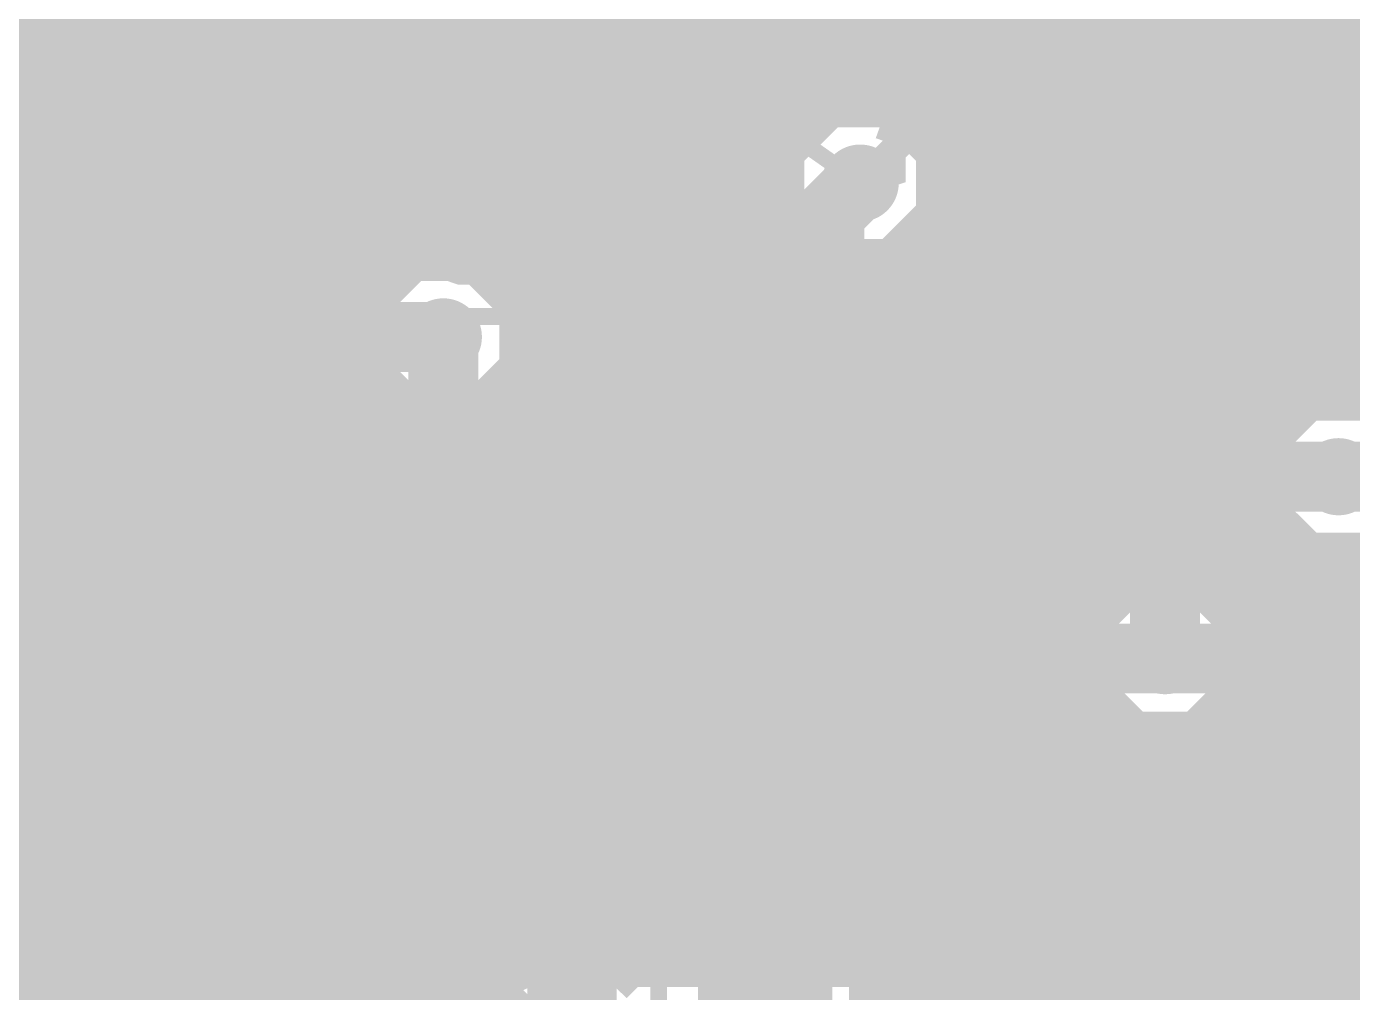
# Model space of a CAD drawing. Extents: x -5 to 208, y -5 to 206.
# Drawn here: x 59.97 to 72.01, y 42.05 to 50.83 of the extents above; entities that cross this region are included whole.
import ezdxf

# ---------------------------------------------------------------- set-up
doc = ezdxf.new("R2010")
doc.units = 0
doc.header["$MEASUREMENT"] = 0
doc.layers.get('0').update_dxf_attribs({"linetype": 'CONTINUOUS'})
for name, color, linetype in [('22-301-0_BOT', 7, 'CONTINUOUS'), ('22-301-0_DRD', 7, 'CONTINUOUS'), ('22-301-0_IN1', 1, 'CONTINUOUS'), ('22-301-0_IN2', 4, 'CONTINUOUS'), ('22-301-0_SMT', 5, 'CONTINUOUS'), ('22-301-0_SPT', 10, 'CONTINUOUS'), ('22-301-0_SST', 14, 'CONTINUOUS'), ('22-301-0_TOP', 9, 'CONTINUOUS'), ('THRUHOLE_TAP', 13, 'CONTINUOUS')]:
    doc.layers.add(name, color=color, linetype=linetype)

# ---------------------------------------------------------------- blocks, each defined once
blk = doc.blocks.new('ROUND_66')
at = {"const_width": 0.35052}
blk.add_lwpolyline([(-0.17526, 0, 1), (0.17526, 0, 1)], format="xyb", close=True, dxfattribs=at)
blk = doc.blocks.new('ROUND_68')
at = {"const_width": 0.35052}
blk.add_lwpolyline([(-0.17526, 0, 1), (0.17526, 0, 1)], format="xyb", close=True, dxfattribs=at)
blk = doc.blocks.new('RECTANGLE_4')
blk.add_solid([(0.63627, 0.51308), (0.63627, -0.51308), (-0.63627, 0.51308), (-0.63627, -0.51308)])
blk = doc.blocks.new('RECTANGLE_6')
blk.add_solid([(0.4826, 0.4064), (0.4826, -0.4064), (-0.4826, 0.4064), (-0.4826, -0.4064)])
blk = doc.blocks.new('RECTANGLE_19')
blk.add_solid([(1.3716, 1.0795), (1.3716, -1.0795), (-1.3716, 1.0795), (-1.3716, -1.0795)])
blk = doc.blocks.new('RECTANGLE_60')
blk.add_solid([(0.6096, 0.30988), (0.6096, -0.30988), (-0.6096, 0.30988), (-0.6096, -0.30988)])
blk = doc.blocks.new('ROUND_73')
at = {"const_width": 0.10033}
blk.add_lwpolyline([(-0.050164, 0, 1), (0.050164, 0, 1)], format="xyb", close=True, dxfattribs=at)

msp = doc.modelspace()

# ---------------------------------------------------------------- linework, layer by layer
at = {"layer": '22-301-0_BOT'}
for points, const_width in [([(83.185, 50.8), (82.9818, 50.5968), (52.6288, 50.5968)], 0.635), ([(81.5848, 49.7078), (81.3816, 49.911), (68.0466, 49.911), (67.5386, 49.403)], 0.254), ([(64.65316, 49.7713), (55.66156, 49.7713)], 0.254), ([(59.9948, 49.7713), (59.9948, 48.8315)], 0.254), ([(60.2234, 49.7713), (60.2234, 48.8315)], 0.254), ([(60.452, 49.7713), (60.452, 48.8315)], 0.254), ([(60.6806, 49.7713), (60.6806, 48.8315)], 0.254), ([(60.9092, 49.7713), (60.9092, 48.8315)], 0.254), ([(61.1378, 49.7713), (61.1378, 48.8315)], 0.254), ([(61.3664, 49.7713), (61.3664, 48.8315)], 0.254), ([(61.595, 49.7713), (61.595, 48.8315)], 0.254), ([(61.8236, 49.7713), (61.8236, 48.8315)], 0.254), ([(62.0522, 49.7713), (62.0522, 48.8315)], 0.254), ([(62.2808, 49.7713), (62.2808, 48.8315)], 0.254), ([(62.5094, 49.7713), (62.5094, 48.8315)], 0.254), ([(62.738, 49.7713), (62.738, 48.8315)], 0.254), ([(62.9666, 49.7713), (62.9666, 48.8315)], 0.254), ([(63.1952, 49.7713), (63.1952, 48.8315)], 0.254), ([(63.4238, 49.7713), (63.4238, 48.8315)], 0.254), ([(63.6524, 49.7713), (63.6524, 48.8569)], 0.254), ([(63.881, 49.7713), (63.881, 48.85436)], 0.254), ([(64.1096, 49.7713), (64.1096, 48.78578)], 0.254), ([(64.3382, 49.7713), (64.3382, 48.63338)], 0.254), ([(64.5668, 49.7713), (64.5668, 48.28032)], 0.254), ([(66.7639, 49.7713), (66.36004, 49.7713)], 0.254), ([(66.3956, 49.7713), (66.3956, 47.5615)], 0.254), ([(66.6242, 49.7713), (66.6242, 47.5615)], 0.254), ([(64.64808, 49.657), (55.77586, 49.657)], 0.254), ([(66.71818, 49.657), (66.36258, 49.657)], 0.254), ([(49.911, 49.403), (54.864, 49.403), (56.261, 48.006), (63.754, 48.006)], 0.635), ([(64.68618, 49.4284), (56.00446, 49.4284)], 0.254), ([(66.68008, 49.4284), (66.32448, 49.4284)], 0.254), ([(80.84312, 49.276), (68.38696, 49.276)], 0.254), ([(68.453, 49.276), (68.453, 47.5615)], 0.254), ([(68.6816, 49.276), (68.6816, 47.5615)], 0.254), ([(68.9102, 49.276), (68.9102, 47.5615)], 0.254), ([(69.1388, 49.276), (69.1388, 47.5615)], 0.254), ([(69.3674, 49.276), (69.3674, 47.5615)], 0.254), ([(69.596, 49.276), (69.596, 47.5615)], 0.254), ([(69.8246, 49.276), (69.8246, 47.5615)], 0.254), ([(70.0532, 49.276), (70.0532, 47.5615)], 0.254), ([(70.2818, 49.276), (70.2818, 47.5615)], 0.254), ([(70.5104, 49.276), (70.5104, 47.5615)], 0.254), ([(70.739, 49.276), (70.739, 47.5615)], 0.254), ([(70.9676, 49.276), (70.9676, 47.5615)], 0.254), ([(71.1962, 49.276), (71.1962, 47.5615)], 0.254), ([(71.4248, 49.276), (71.4248, 47.5615)], 0.254), ([(71.6534, 49.276), (71.6534, 47.5615)], 0.254), ([(71.882, 49.276), (71.882, 47.59452)], 0.254), ([(72.1106, 49.276), (72.1106, 47.5615)], 0.254), ([(64.79794, 49.1998), (56.23306, 49.1998)], 0.254), ([(64.7954, 49.20234), (64.7954, 47.5615)], 0.254), ([(66.167, 49.13376), (66.167, 47.5615)], 0.254), ([(66.70548, 49.1998), (66.21526, 49.1998)], 0.254), ([(80.89392, 49.1998), (68.37172, 49.1998)], 0.254), ([(22.86, 48.895), (25.527, 48.895), (31.6992, 42.7228), (65.0748, 42.7228)], 0.635), ([(65.02654, 48.9712), (56.46166, 48.9712)], 0.254), ([(65.024, 48.97374), (65.024, 47.5615)], 0.254), ([(65.9384, 48.94072), (65.9384, 47.5615)], 0.254), ([(66.79692, 48.9712), (65.98666, 48.9712)], 0.254), ([(66.8528, 48.88738), (66.8528, 47.5615)], 0.254), ([(68.2244, 48.88738), (68.2244, 47.5615)], 0.254), ([(81.14538, 48.9712), (68.28028, 48.9712)], 0.254), ([(63.52032, 48.8315), (56.60136, 48.8315)], 0.254), ([(65.2526, 48.86198), (65.2526, 47.5615)], 0.254), ([(65.4812, 48.82388), (65.4812, 47.5615)], 0.254), ([(65.7098, 48.84928), (65.7098, 47.5615)], 0.254), ([(66.98996, 48.7426), (64.19342, 48.7426)], 0.254), ([(67.0814, 48.67656), (67.0814, 47.5615)], 0.254), ([(67.9958, 48.67656), (67.9958, 47.5615)], 0.254), ([(95.631, 48.7426), (68.0847, 48.7426)], 0.254), ([(95.631, 48.514), (64.44488, 48.514)], 0.254), ([(67.31, 48.57496), (67.31, 47.5615)], 0.254), ([(67.5386, 48.54448), (67.5386, 47.5615)], 0.254), ([(67.7672, 48.57496), (67.7672, 47.5615)], 0.254), ([(71.0692, 48.3362), (81.4578, 48.3362)], 0.635), ([(95.631, 48.2854), (64.56426, 48.2854)], 0.254), ([(47.3964, 48.006), (54.356, 48.006), (55.626, 46.736), (71.882, 46.736)], 0.635), ([(95.631, 48.0568), (64.60998, 48.0568)], 0.254), ([(78.36662, 47.8282), (64.5922, 47.8282)], 0.254), ([(64.5668, 47.73168), (64.5668, 47.5615)], 0.254), ([(71.64832, 47.5615), (64.48806, 47.5615)], 0.254), ([(77.9272, 47.5996), (64.50838, 47.5996)], 0.254), ([(82.296, 45.085), (70.3326, 45.085), (63.5, 45.085), (62.992, 45.593), (54.737, 45.593), (53.721, 46.609), (30.734, 46.609), (30.353, 46.99)], 0.635), ([(76.92644, 45.9105), (72.11314, 45.9105)], 0.254), ([(76.92644, 45.9105), (72.11314, 45.9105)], 0.254), ([(82.296, 45.085), (70.3326, 45.085), (70.3072, 45.1104)], 0.635), ([(61.37402, 44.7675), (59.91098, 44.7675)], 0.254), ([(59.91352, 44.704), (59.91117, 44.76751)], 0.254), ([(59.9948, 44.7675), (59.9948, 34.798)], 0.254), ([(60.2234, 44.7675), (60.2234, 34.798)], 0.254), ([(60.452, 44.7675), (60.452, 34.798)], 0.254), ([(60.6806, 44.7675), (60.6806, 34.798)], 0.254), ([(60.9092, 44.7675), (60.9092, 34.798)], 0.254), ([(61.1378, 44.7675), (61.1378, 34.798)], 0.254), ([(61.3664, 44.7675), (61.3664, 34.798)], 0.254), ([(61.37402, 44.7675), (61.37167, 44.704)], 0.254), ([(61.37656, 44.6278), (59.90844, 44.6278)], 0.254), ([(61.42736, 44.3992), (59.8551, 44.3992)], 0.254), ([(63.1952, 44.31792), (63.1952, 34.798)], 0.254), ([(62.9666, 44.26458), (62.9666, 34.798)], 0.254), ([(63.4238, 44.26204), (63.4238, 34.798)], 0.254), ([(70.19798, 44.2595), (63.5, 44.2595)], 0.254), ([(63.6524, 44.2595), (63.6524, 34.798)], 0.254), ([(63.881, 44.2595), (63.881, 34.798)], 0.254), ([(64.1096, 44.2595), (64.1096, 41.9481)], 0.254), ([(64.3382, 44.2595), (64.3382, 42.14368)], 0.254), ([(64.5668, 44.2595), (64.5668, 42.23512)], 0.254), ([(64.7954, 44.2595), (64.7954, 42.25798)], 0.254), ([(65.024, 44.2595), (65.024, 42.2275)], 0.254), ([(65.2526, 44.2595), (65.2526, 42.2275)], 0.254), ([(65.4812, 44.2595), (65.4812, 42.2275)], 0.254), ([(65.7098, 44.2595), (65.7098, 42.2275)], 0.254), ([(65.9384, 44.2595), (65.9384, 42.2275)], 0.254), ([(66.167, 44.2595), (66.167, 42.2275)], 0.254), ([(66.3956, 44.2595), (66.3956, 42.2275)], 0.254), ([(66.6242, 44.2595), (66.6242, 42.2275)], 0.254), ([(66.8528, 44.2595), (66.8528, 42.2275)], 0.254), ([(67.0814, 44.2595), (67.0814, 42.2275)], 0.254), ([(67.31, 44.2595), (67.31, 42.2275)], 0.254), ([(67.5386, 44.2595), (67.5386, 42.2275)], 0.254), ([(67.7672, 44.2595), (67.7672, 42.2275)], 0.254), ([(67.9958, 44.2595), (67.9958, 42.2275)], 0.254), ([(68.2244, 44.2595), (68.2244, 42.2275)], 0.254), ([(68.453, 44.2595), (68.453, 42.2275)], 0.254), ([(68.6816, 44.2595), (68.6816, 42.2275)], 0.254), ([(68.9102, 44.2595), (68.9102, 42.2275)], 0.254), ([(69.1388, 44.2595), (69.1388, 42.2275)], 0.254), ([(69.3674, 44.2595), (69.3674, 42.2275)], 0.254), ([(69.596, 44.2595), (69.596, 42.2275)], 0.254), ([(69.8246, 44.2595), (69.8246, 42.2275)], 0.254), ([(70.0532, 44.2595), (70.0532, 42.2275)], 0.254), ([(70.2818, 44.25188), (70.2818, 42.2275)], 0.254), ([(73.55332, 44.2595), (70.41388, 44.2595)], 0.254), ([(73.55332, 44.2595), (70.41388, 44.2595)], 0.254), ([(70.5104, 44.2595), (70.5104, 42.2275)], 0.254), ([(70.739, 44.2595), (70.739, 42.2275)], 0.254), ([(70.9676, 44.2595), (70.9676, 42.2275)], 0.254), ([(71.1962, 44.2595), (71.1962, 42.2275)], 0.254), ([(71.4248, 44.2595), (71.4248, 42.2275)], 0.254), ([(71.6534, 44.2595), (71.6534, 42.2275)], 0.254), ([(71.882, 44.2595), (71.882, 42.2275)], 0.254), ([(72.1106, 44.2595), (72.1106, 42.2275)], 0.254), ([(61.5569, 44.1706), (59.72556, 44.1706)], 0.254), ([(61.595, 44.12742), (61.595, 34.798)], 0.254), ([(73.34758, 44.1706), (62.90056, 44.1706)], 0.254), ([(61.8363, 43.942), (59.4487, 43.942)], 0.254), ([(61.8236, 43.94708), (61.8236, 34.798)], 0.254), ([(73.09612, 43.942), (62.6237, 43.942)], 0.254), ([(62.738, 44.01312), (62.738, 34.798)], 0.254), ([(62.0522, 43.8658), (62.0522, 34.798)], 0.254), ([(62.2808, 43.84802), (62.2808, 34.798)], 0.254), ([(62.5094, 43.89374), (62.5094, 34.798)], 0.254), ([(72.97674, 43.7134), (50.4952, 43.7134)], 0.254), ([(72.93102, 43.4848), (50.41138, 43.4848)], 0.254), ([(72.9488, 43.2562), (50.23358, 43.2562)], 0.254), ([(73.03008, 43.0276), (-3.556, 43.0276)], 0.254), ([(73.21042, 42.799), (-3.556, 42.799)], 0.254), ([(95.631, 42.5704), (-3.556, 42.5704)], 0.254), ([(95.631, 42.3418), (-3.556, 42.3418)], 0.254), ([(72.136, 42.2275), (65.00114, 42.2275)], 0.254), ([(64.28994, 42.1132), (-3.556, 42.1132)], 0.254)]:
    msp.add_lwpolyline(points, dxfattribs=dict(at, const_width=const_width))
at = {"layer": '22-301-0_BOT', "const_width": 0.254}
for points in [[(64.65316, 49.7713, 0.0259539), (64.64854, 49.6824)], [(66.36512, 49.6824, 0.0259539), (66.3605, 49.77135)], [(66.7639, 49.7713, 0.1114031), (66.68081, 49.403)], [(64.64808, 49.6824, 0.4142136), (65.5066, 48.82388)], [(65.5066, 48.82388, 0.4142136), (66.36512, 49.6824)], [(66.68008, 49.403, 0.4142136), (67.5386, 48.54448)], [(67.5386, 48.54448, 0.3713321), (68.38696, 49.276)], [(63.754, 48.86452, 0.0690749), (63.52016, 48.83206)], [(64.61252, 48.006, 0.4142136), (63.754, 48.86452)], [(64.48806, 47.5615, 0.1369671), (64.61215, 48.006)], [(71.882, 47.59452, 0.0690749), (71.64816, 47.56206)], [(72.74052, 46.736, 0.4142136), (71.882, 47.59452)], [(72.11314, 45.9105, 0.3363331), (72.73798, 46.736)], [(59.055, 43.84548, 0.4142136), (59.91352, 44.704)], [(61.37148, 44.704, 0.4142136), (62.23, 43.84548)], [(62.23, 43.84548, 0.313015), (63.03264, 44.40428)], [(63.03264, 44.40428, 0.1515581), (63.5, 44.25929)], [(70.19798, 44.2595, 0.0319259), (70.3072, 44.25252)], [(64.77, 42.26052, 0.4142136), (63.91148, 41.402)], [(65.00114, 42.2275, 0.0683584), (64.77, 42.25925)], [(72.7202, 41.9862, 0.1989124), (72.136, 42.22818)]]:
    msp.add_lwpolyline(points, format="xyb", dxfattribs=at)
at = {"layer": '22-301-0_DRD', "const_width": 0.254}
for points in [[(65.2526, 50.3174), (64.8716, 49.9364)], [(65.7606, 50.3174), (65.2526, 50.3174)], [(66.1416, 49.9364), (65.7606, 50.3174)], [(67.2846, 50.038), (66.9036, 49.657)], [(67.7926, 50.038), (67.2846, 50.038)], [(68.1736, 49.657), (67.7926, 50.038)], [(64.8716, 49.9364), (64.8716, 49.4284)], [(66.1416, 49.4284), (66.1416, 49.9364)], [(66.9036, 49.657), (66.9036, 49.149)], [(68.1736, 49.149), (68.1736, 49.657)], [(64.8716, 49.4284), (65.2526, 49.0474)], [(65.7606, 49.0474), (66.1416, 49.4284)], [(66.9036, 49.149), (67.2846, 48.768)], [(67.7926, 48.768), (68.1736, 49.149)], [(65.2526, 49.0474), (65.7606, 49.0474)], [(70.8152, 48.9712), (70.4342, 48.5902)], [(71.3232, 48.9712), (70.8152, 48.9712)], [(71.7042, 48.5902), (71.3232, 48.9712)], [(67.2846, 48.768), (67.7926, 48.768)], [(63.5, 48.641), (63.119, 48.26)], [(64.008, 48.641), (63.5, 48.641)], [(64.389, 48.26), (64.008, 48.641)], [(70.4342, 48.5902), (70.4342, 48.0822)], [(71.7042, 48.0822), (71.7042, 48.5902)], [(63.119, 48.26), (63.119, 47.752)], [(64.389, 47.752), (64.389, 48.26)], [(70.4342, 48.0822), (70.8152, 47.7012)], [(71.3232, 47.7012), (71.7042, 48.0822)], [(63.119, 47.752), (63.5, 47.371)], [(64.008, 47.371), (64.389, 47.752)], [(70.8152, 47.7012), (71.3232, 47.7012)], [(63.5, 47.371), (64.008, 47.371)], [(71.628, 47.371), (71.247, 46.99)], [(72.136, 47.371), (71.628, 47.371)], [(72.517, 46.99), (72.136, 47.371)], [(71.247, 46.99), (71.247, 46.482)], [(71.247, 46.482), (71.628, 46.101)], [(72.136, 46.101), (72.517, 46.482)], [(71.628, 46.101), (72.136, 46.101)], [(70.0532, 45.7454), (69.6722, 45.3644)], [(70.5612, 45.7454), (70.0532, 45.7454)], [(70.9422, 45.3644), (70.5612, 45.7454)], [(61.976, 45.339), (61.595, 44.958)], [(62.484, 45.339), (61.976, 45.339)], [(62.865, 44.958), (62.484, 45.339)], [(69.6722, 45.3644), (69.6722, 44.8564)], [(70.9422, 44.8564), (70.9422, 45.3644)], [(61.595, 44.958), (61.595, 44.45)], [(62.865, 44.45), (62.865, 44.958)], [(69.6722, 44.8564), (70.0532, 44.4754)], [(70.5612, 44.4754), (70.9422, 44.8564)], [(61.595, 44.45), (61.976, 44.069)], [(62.484, 44.069), (62.865, 44.45)], [(70.0532, 44.4754), (70.5612, 44.4754)], [(61.976, 44.069), (62.484, 44.069)], [(64.8208, 43.3578), (64.4398, 42.9768)], [(65.3288, 43.3578), (64.8208, 43.3578)], [(65.7098, 42.9768), (65.3288, 43.3578)], [(64.4398, 42.9768), (64.4398, 42.4688)], [(65.7098, 42.4688), (65.7098, 42.9768)], [(64.4398, 42.4688), (64.8208, 42.0878)], [(65.3288, 42.0878), (65.7098, 42.4688)], [(64.516, 42.037), (64.135, 41.656)], [(65.024, 42.037), (64.516, 42.037)], [(64.8208, 42.0878), (65.3288, 42.0878)], [(65.405, 41.656), (65.024, 42.037)]]:
    msp.add_lwpolyline(points, dxfattribs=at)
at = {"layer": '22-301-0_IN1', "const_width": 0.254}
for points in [[(69.5706, 111.8108), (69.5706, 27.686)], [(69.7992, 111.8108), (69.7992, 45.56252)], [(70.0278, 111.8108), (70.0278, 45.73016)], [(70.2564, 111.8108), (70.2564, 45.78858)], [(70.485, 111.8108), (70.485, 48.68418)], [(70.7136, 111.8108), (70.7136, 48.91532)], [(70.9422, 111.8108), (70.9422, 49.00422)], [(71.1708, 111.8108), (71.1708, 49.00676)], [(71.3994, 111.8108), (71.3994, 48.93056)], [(71.628, 111.8108), (71.628, 48.72228)], [(71.8566, 111.8108), (71.8566, 47.41418)], [(72.0852, 111.8108), (72.0852, 47.3837)], [(65.913, 96.81718), (65.913, 42.672)], [(66.1416, 96.81464), (66.1416, 42.672)], [(66.3702, 96.86798), (66.3702, 42.672)], [(66.5988, 83.3374), (66.5988, 42.672)], [(66.8274, 82.92846), (66.8274, 42.672)], [(67.056, 82.69986), (67.056, 49.88052)], [(67.2846, 82.55), (67.2846, 50.03292)], [(67.5132, 82.45602), (67.5132, 50.08118)], [(63.627, 72.26808), (63.627, 48.67402)], [(63.3984, 72.06234), (63.3984, 48.58512)], [(63.1698, 71.8947), (63.1698, 48.35398)], [(62.9412, 71.76008), (62.9412, 42.672)], [(63.8556, 60.60694), (63.8556, 48.67656)], [(65.6844, 60.60694), (65.6844, 43.02252)], [(67.7418, 60.452), (67.7418, 50.0507)], [(69.342, 60.34278), (69.342, 27.686)], [(64.0842, 60.25896), (64.0842, 48.60036)], [(65.4558, 60.25896), (65.4558, 43.28668)], [(67.9704, 60.19292), (67.9704, 49.92878)], [(64.3128, 60.09386), (64.3128, 48.39208)], [(65.2272, 60.09386), (65.2272, 43.38574)], [(69.1134, 60.13704), (69.1134, 27.686)], [(64.5414, 60.0075), (64.5414, 43.14444)], [(64.77, 59.97956), (64.77, 43.32986)], [(64.9986, 60.0075), (64.9986, 43.39844)], [(68.199, 60.0583), (68.199, 49.56302)], [(68.4276, 59.99226), (68.4276, 27.686)], [(68.6562, 59.9821), (68.6562, 27.686)], [(68.8848, 60.02782), (68.8848, 27.686)], [(60.198, 54.5338), (60.198, 42.672)], [(60.4266, 54.57698), (60.4266, 42.672)], [(62.7126, 54.49316), (62.7126, 42.672)], [(59.9694, 54.25694), (59.9694, 42.672)], [(60.6552, 54.2798), (60.6552, 42.672)], [(62.484, 54.23408), (62.484, 42.672)], [(60.8838, 54.102), (60.8838, 42.672)], [(62.2554, 54.07152), (62.2554, 42.672)], [(61.1124, 53.9877), (61.1124, 42.672)], [(62.0268, 53.96992), (62.0268, 42.672)], [(61.341, 53.92166), (61.341, 42.672)], [(61.5696, 53.8988), (61.5696, 42.672)], [(61.7982, 53.91404), (61.7982, 42.672)], [(82.50428, 50.7746), (53.28412, 50.7746)], [(82.55508, 50.546), (53.30698, 50.546)], [(81.28254, 50.3174), (53.24856, 50.3174)], [(81.02092, 50.0888), (53.08092, 50.0888)], [(67.03568, 49.8602), (50.41392, 49.8602)], [(80.92186, 49.8602), (68.04152, 49.8602)], [(66.89852, 49.6316), (50.55108, 49.6316)], [(80.90916, 49.6316), (68.17868, 49.6316)], [(66.85788, 49.403), (50.59172, 49.403)], [(80.97774, 49.403), (68.21932, 49.403)], [(68.199, 49.24044), (68.199, 27.686)], [(66.89852, 49.1744), (50.55108, 49.1744)], [(81.16316, 49.1744), (68.17868, 49.1744)], [(67.03568, 48.9458), (50.41392, 48.9458)], [(67.056, 48.92294), (67.056, 42.672)], [(67.9704, 48.87722), (67.9704, 27.686)], [(70.76694, 48.9458), (68.04152, 48.9458)], [(81.15554, 48.9458), (71.36892, 48.9458)], [(67.2846, 48.77308), (67.2846, 42.672)], [(70.50532, 48.7172), (32.004, 48.7172)], [(67.5132, 48.72228), (67.5132, 42.672)], [(67.7418, 48.75276), (67.7418, 27.686)], [(80.89392, 48.7172), (71.63308, 48.7172)], [(63.27394, 48.4886), (47.87392, 48.4886)], [(70.40626, 48.4886), (64.23152, 48.4886)], [(80.79486, 48.4886), (71.73214, 48.4886)], [(63.12408, 48.26), (48.02632, 48.26)], [(70.39356, 48.26), (64.38392, 48.26)], [(80.78216, 48.26), (71.74484, 48.26)], [(63.07328, 48.0314), (48.07458, 48.0314)], [(70.46214, 48.0314), (64.43218, 48.0314)], [(70.485, 47.98822), (70.485, 45.76572)], [(71.628, 47.94758), (71.628, 47.36592)], [(80.85074, 48.0314), (71.67626, 48.0314)], [(63.10376, 47.8028), (48.0441, 47.8028)], [(70.64756, 47.8028), (64.4017, 47.8028)], [(81.03616, 47.8028), (71.49084, 47.8028)], [(70.7136, 47.75708), (70.7136, 45.65396)], [(71.3994, 47.74184), (71.3994, 47.21352)], [(63.22822, 47.5742), (47.92218, 47.5742)], [(63.1698, 47.65802), (63.1698, 42.672)], [(81.83118, 47.5742), (64.27978, 47.5742)], [(64.3128, 47.61738), (64.3128, 42.672)], [(70.9422, 47.66818), (70.9422, 45.3517)], [(71.1708, 47.6631), (71.1708, 27.686)], [(63.59144, 47.3456), (47.55642, 47.3456)], [(63.3984, 47.42688), (63.3984, 42.672)], [(63.627, 47.33798), (63.627, 42.672)], [(63.8556, 47.3329), (63.8556, 42.672)], [(71.57974, 47.3456), (63.91402, 47.3456)], [(64.0842, 47.41164), (64.0842, 42.672)], [(71.31812, 47.117), (32.004, 47.117)], [(71.21906, 46.8884), (32.004, 46.8884)], [(71.20636, 46.6598), (32.004, 46.6598)], [(71.27494, 46.4312), (32.004, 46.4312)], [(71.3994, 46.25594), (71.3994, 27.686)], [(71.46036, 46.2026), (32.004, 46.2026)], [(71.628, 46.10608), (71.628, 27.686)], [(71.8566, 46.05528), (71.8566, 27.686)], [(72.0852, 46.08576), (72.0852, 27.686)], [(77.09408, 45.974), (54.01818, 45.974)], [(70.06336, 45.7454), (54.2925, 45.7454)], [(77.24394, 45.7454), (70.5485, 45.7454)], [(69.7611, 45.5168), (54.39664, 45.5168)], [(81.77022, 45.5168), (70.85076, 45.5168)], [(69.64934, 45.2882), (54.41442, 45.2882)], [(81.64576, 45.2882), (70.96252, 45.2882)], [(69.62902, 45.0596), (54.34838, 45.0596)], [(81.61528, 45.0596), (70.98538, 45.0596)], [(69.68744, 44.831), (54.17058, 44.831)], [(81.66608, 44.831), (70.92696, 44.831)], [(70.9422, 44.86656), (70.9422, 27.686)], [(69.85508, 44.6024), (32.004, 44.6024)], [(69.7992, 44.65828), (69.7992, 27.686)], [(70.7136, 44.5643), (70.7136, 27.686)], [(81.81594, 44.6024), (70.75932, 44.6024)], [(70.0278, 44.49064), (70.0278, 27.686)], [(70.2564, 44.43222), (70.2564, 27.686)], [(70.485, 44.45254), (70.485, 27.686)], [(93.599, 44.3738), (32.004, 44.3738)], [(93.599, 44.1452), (32.004, 44.1452)], [(93.599, 43.9166), (32.004, 43.9166)], [(93.599, 43.688), (32.004, 43.688)], [(93.599, 43.4594), (32.004, 43.4594)], [(64.62268, 43.2308), (32.004, 43.2308)], [(93.599, 43.2308), (65.52692, 43.2308)], [(64.45504, 43.0022), (32.004, 43.0022)], [(93.599, 43.0022), (65.69456, 43.0022)], [(64.39662, 42.7736), (32.004, 42.7736)], [(93.599, 42.7736), (65.75298, 42.7736)], [(64.39662, 42.672), (32.004, 42.672)], [(64.39408, 42.7228), (64.39598, 42.67195)], [(65.75298, 42.672), (65.75488, 42.7228)], [(67.564, 42.672), (65.75298, 42.672)], [(67.564, 42.672), (67.564, 27.686)], [(93.599, 42.545), (67.564, 42.545)], [(93.599, 42.3164), (67.564, 42.3164)], [(93.599, 42.0878), (67.564, 42.0878)]]:
    msp.add_lwpolyline(points, dxfattribs=at)
for points in [[(67.5386, 50.08372, 0.4142136), (66.85788, 49.403)], [(68.21932, 49.403, 0.4142136), (67.5386, 50.08372)], [(66.85788, 49.403, 0.4142136), (67.5386, 48.72228)], [(67.5386, 48.72228, 0.4142136), (68.21932, 49.403)], [(71.0692, 49.01692, 0.4142136), (70.38848, 48.3362)], [(71.74992, 48.3362, 0.4142136), (71.0692, 49.01692)], [(63.754, 48.68672, 0.4142136), (63.07328, 48.006)], [(64.43472, 48.006, 0.4142136), (63.754, 48.68672)], [(70.38848, 48.3362, 0.4142136), (71.0692, 47.65548)], [(71.0692, 47.65548, 0.4142136), (71.74992, 48.3362)], [(63.07328, 48.006, 0.4142136), (63.754, 47.32528)], [(63.754, 47.32528, 0.4142136), (64.43472, 48.006)], [(71.882, 47.41672, 0.4142136), (71.20128, 46.736)], [(72.56272, 46.736, 0.4142136), (71.882, 47.41672)], [(71.20128, 46.736, 0.4142136), (71.882, 46.05528)], [(71.882, 46.05528, 0.4142136), (72.56272, 46.736)], [(70.3072, 45.79112, 0.4142136), (69.62648, 45.1104)], [(70.98792, 45.1104, 0.4142136), (70.3072, 45.79112)], [(69.62648, 45.1104, 0.4142136), (70.3072, 44.42968)], [(70.3072, 44.42968, 0.4142136), (70.98792, 45.1104)], [(65.0748, 43.40352, 0.4142136), (64.39408, 42.7228)], [(65.75552, 42.7228, 0.4142136), (65.0748, 43.40352)]]:
    msp.add_lwpolyline(points, format="xyb", dxfattribs=at)
at = {"layer": '22-301-0_IN2', "const_width": 0.254}
for points in [[(69.5706, 112.141), (69.5706, 27.813)], [(69.7992, 112.141), (69.7992, 45.56252)], [(70.0278, 112.141), (70.0278, 45.73016)], [(70.2564, 112.141), (70.2564, 45.78858)], [(70.485, 112.141), (70.485, 48.68418)], [(70.7136, 112.141), (70.7136, 48.91532)], [(70.9422, 112.141), (70.9422, 49.00422)], [(71.1708, 111.97082), (71.1708, 49.00676)], [(72.0852, 112.01654), (72.0852, 47.3837)], [(71.3994, 111.84636), (71.3994, 48.93056)], [(71.8566, 111.86668), (71.8566, 47.41418)], [(71.628, 111.81588), (71.628, 48.72228)], [(65.913, 96.81718), (65.913, 42.799)], [(66.1416, 96.81464), (66.1416, 42.799)], [(66.3702, 96.86798), (66.3702, 42.799)], [(66.5988, 83.3374), (66.5988, 42.799)], [(66.8274, 82.92846), (66.8274, 42.799)], [(67.056, 82.69986), (67.056, 49.88052)], [(67.2846, 82.55), (67.2846, 50.03292)], [(67.5132, 82.45602), (67.5132, 50.08118)], [(63.627, 72.26808), (63.627, 48.67402)], [(63.3984, 72.06234), (63.3984, 48.58512)], [(63.1698, 71.8947), (63.1698, 48.35398)], [(62.9412, 71.76008), (62.9412, 42.799)], [(63.8556, 60.60694), (63.8556, 48.67656)], [(65.6844, 60.60694), (65.6844, 43.02252)], [(67.7418, 60.452), (67.7418, 50.0507)], [(69.342, 60.34278), (69.342, 27.813)], [(64.0842, 60.25896), (64.0842, 48.60036)], [(65.4558, 60.25896), (65.4558, 43.28668)], [(67.9704, 60.19292), (67.9704, 49.92878)], [(64.3128, 60.09386), (64.3128, 48.39208)], [(65.2272, 60.09386), (65.2272, 43.38574)], [(69.1134, 60.13704), (69.1134, 27.813)], [(64.5414, 60.0075), (64.5414, 43.14444)], [(64.77, 59.97956), (64.77, 43.32986)], [(64.9986, 60.0075), (64.9986, 43.39844)], [(68.199, 60.0583), (68.199, 49.56302)], [(68.4276, 59.99226), (68.4276, 27.813)], [(68.6562, 59.9821), (68.6562, 27.813)], [(68.8848, 60.02782), (68.8848, 27.813)], [(60.198, 54.5338), (60.198, 42.799)], [(60.4266, 54.57698), (60.4266, 42.799)], [(62.7126, 54.49316), (62.7126, 42.799)], [(59.9694, 54.25694), (59.9694, 42.799)], [(60.6552, 54.2798), (60.6552, 42.799)], [(62.484, 54.23408), (62.484, 42.799)], [(60.8838, 54.102), (60.8838, 42.799)], [(62.2554, 54.07152), (62.2554, 42.799)], [(61.1124, 53.9877), (61.1124, 42.799)], [(62.0268, 53.96992), (62.0268, 42.799)], [(61.341, 53.92166), (61.341, 42.799)], [(61.5696, 53.8988), (61.5696, 42.799)], [(61.7982, 53.91404), (61.7982, 42.799)], [(82.50428, 50.8254), (53.26888, 50.8254)], [(82.53476, 50.5968), (53.30952, 50.5968)], [(81.42224, 50.3682), (53.26888, 50.3682)], [(81.05902, 50.1396), (53.13172, 50.1396)], [(67.08648, 49.911), (50.36312, 49.911)], [(80.93456, 49.911), (67.99072, 49.911)], [(66.91884, 49.6824), (50.53076, 49.6824)], [(80.90408, 49.6824), (68.15836, 49.6824)], [(66.86042, 49.4538), (50.58918, 49.4538)], [(80.95488, 49.4538), (68.21678, 49.4538)], [(68.199, 49.24044), (68.199, 27.813)], [(66.88074, 49.2252), (50.56632, 49.2252)], [(81.10474, 49.2252), (68.19392, 49.2252)], [(66.9925, 48.9966), (50.45456, 48.9966)], [(70.90664, 48.9966), (68.08216, 48.9966)], [(81.29524, 48.9966), (71.22922, 48.9966)], [(67.056, 48.92294), (67.056, 42.799)], [(67.9704, 48.87722), (67.9704, 27.813)], [(67.29476, 48.768), (50.1523, 48.768)], [(67.2846, 48.77308), (67.2846, 42.799)], [(70.54342, 48.768), (67.7799, 48.768)], [(80.93202, 48.768), (71.59498, 48.768)], [(67.5132, 48.72228), (67.5132, 42.799)], [(67.7418, 48.75276), (67.7418, 27.813)], [(63.33236, 48.5394), (47.81804, 48.5394)], [(70.41896, 48.5394), (64.17564, 48.5394)], [(80.80756, 48.5394), (71.7169, 48.5394)], [(63.14694, 48.3108), (48.00346, 48.3108)], [(70.38848, 48.3108), (64.36106, 48.3108)], [(80.77708, 48.3108), (71.74738, 48.3108)], [(63.07836, 48.0822), (48.07204, 48.0822)], [(70.43928, 48.0822), (64.42964, 48.0822)], [(80.82788, 48.0822), (71.69912, 48.0822)], [(70.485, 47.98822), (70.485, 45.76572)], [(71.628, 47.94758), (71.628, 47.36592)], [(63.09106, 47.8536), (48.05934, 47.8536)], [(70.58914, 47.8536), (64.41694, 47.8536)], [(80.97774, 47.8536), (71.54672, 47.8536)], [(70.7136, 47.75708), (70.7136, 45.65396)], [(71.3994, 47.74184), (71.3994, 47.21352)], [(63.19012, 47.625), (47.96028, 47.625)], [(63.1698, 47.65802), (63.1698, 42.799)], [(64.3128, 47.61738), (64.3128, 42.799)], [(81.91754, 47.625), (64.31788, 47.625)], [(70.9422, 47.66818), (70.9422, 45.3517)], [(71.1708, 47.6631), (71.1708, 27.813)], [(63.45174, 47.3964), (47.69612, 47.3964)], [(63.3984, 47.42688), (63.3984, 42.799)], [(63.627, 47.33798), (63.627, 42.799)], [(63.8556, 47.3329), (63.8556, 42.799)], [(71.71944, 47.3964), (64.05372, 47.3964)], [(64.0842, 47.41164), (64.0842, 42.799)], [(81.65592, 47.3964), (72.04202, 47.3964)], [(71.35622, 47.1678), (32.004, 47.1678)], [(71.23176, 46.9392), (32.004, 46.9392)], [(71.20128, 46.7106), (32.004, 46.7106)], [(71.25208, 46.482), (32.004, 46.482)], [(71.40194, 46.2534), (32.004, 46.2534)], [(71.3994, 46.25594), (71.3994, 27.813)], [(71.628, 46.10608), (71.628, 27.813)], [(77.07376, 46.0248), (53.85308, 46.0248)], [(71.8566, 46.05528), (71.8566, 27.813)], [(72.0852, 46.08576), (72.0852, 27.813)], [(77.19822, 45.7962), (54.2544, 45.7962)], [(69.80428, 45.5676), (54.3814, 45.5676)], [(77.56144, 45.5676), (70.81012, 45.5676)], [(69.66712, 45.339), (54.41696, 45.339)], [(81.66608, 45.339), (70.94728, 45.339)], [(69.62648, 45.1104), (54.37124, 45.1104)], [(81.61528, 45.1104), (70.98792, 45.1104)], [(69.66712, 44.8818), (54.22392, 44.8818)], [(70.9422, 44.86656), (70.9422, 27.813)], [(81.64576, 44.8818), (70.94728, 44.8818)], [(69.80428, 44.6532), (32.004, 44.6532)], [(69.7992, 44.65828), (69.7992, 27.813)], [(70.7136, 44.5643), (70.7136, 27.813)], [(81.77022, 44.6532), (70.81012, 44.6532)], [(82.13344, 44.4246), (32.004, 44.4246)], [(70.0278, 44.49064), (70.0278, 27.813)], [(70.2564, 44.43222), (70.2564, 27.813)], [(70.485, 44.45254), (70.485, 27.813)], [(96.266, 44.196), (32.004, 44.196)], [(96.266, 43.9674), (32.004, 43.9674)], [(96.266, 43.7388), (32.004, 43.7388)], [(96.266, 43.5102), (32.004, 43.5102)], [(64.68618, 43.2816), (32.004, 43.2816)], [(96.266, 43.2816), (65.46088, 43.2816)], [(64.48044, 43.053), (32.004, 43.053)], [(96.266, 43.053), (65.66916, 43.053)], [(64.4017, 42.8244), (32.004, 42.8244)], [(64.39916, 42.799), (32.004, 42.799)], [(96.266, 42.8244), (65.74536, 42.8244)], [(67.564, 42.799), (65.75044, 42.799)], [(67.564, 42.799), (67.564, 27.813)], [(96.266, 42.5958), (67.564, 42.5958)], [(96.266, 42.3672), (67.564, 42.3672)], [(96.266, 42.1386), (67.564, 42.1386)]]:
    msp.add_lwpolyline(points, dxfattribs=at)
for points in [[(67.5386, 50.08372, 0.4142136), (66.85788, 49.403)], [(68.21932, 49.403, 0.4142136), (67.5386, 50.08372)], [(66.85788, 49.403, 0.4142136), (67.5386, 48.72228)], [(67.5386, 48.72228, 0.4142136), (68.21932, 49.403)], [(71.0692, 49.01692, 0.4142136), (70.38848, 48.3362)], [(71.74992, 48.3362, 0.4142136), (71.0692, 49.01692)], [(63.754, 48.68672, 0.4142136), (63.07328, 48.006)], [(64.43472, 48.006, 0.4142136), (63.754, 48.68672)], [(70.38848, 48.3362, 0.4142136), (71.0692, 47.65548)], [(71.0692, 47.65548, 0.4142136), (71.74992, 48.3362)], [(63.07328, 48.006, 0.4142136), (63.754, 47.32528)], [(63.754, 47.32528, 0.4142136), (64.43472, 48.006)], [(71.882, 47.41672, 0.4142136), (71.20128, 46.736)], [(72.56272, 46.736, 0.4142136), (71.882, 47.41672)], [(71.20128, 46.736, 0.4142136), (71.882, 46.05528)], [(71.882, 46.05528, 0.4142136), (72.56272, 46.736)], [(70.3072, 45.79112, 0.4142136), (69.62648, 45.1104)], [(70.98792, 45.1104, 0.4142136), (70.3072, 45.79112)], [(69.62648, 45.1104, 0.4142136), (70.3072, 44.42968)], [(70.3072, 44.42968, 0.4142136), (70.98792, 45.1104)], [(65.0748, 43.40352, 0.3816898), (64.39916, 42.799)], [(65.75044, 42.799, 0.3816897), (65.0748, 43.40352)]]:
    msp.add_lwpolyline(points, format="xyb", dxfattribs=at)
at = {"layer": '22-301-0_SST', "const_width": 0.1524}
for points in [[(57.658, 54.102), (60.452, 54.102), (60.452, 48.768), (57.658, 48.768), (57.658, 54.102)], [(63.0555, 49.3395), (63.0555, 52.2605), (61.4172, 52.2605), (61.4172, 49.3395), (63.0555, 49.3395)], [(63.3095, 52.2605), (63.3095, 49.3395), (64.9478, 49.3395), (64.9478, 52.2605), (63.3095, 52.2605)], [(65.3034, 50.64252), (65.47358, 50.75936), (65.64376, 50.82032), (65.98158, 50.82032), (66.15176, 50.75936), (66.3194, 50.64252), (66.3194, 50.52314), (66.15176, 50.40376), (65.98158, 50.34534), (65.64376, 50.34534), (65.47358, 50.40376), (65.3034, 50.52314), (65.3034, 50.64252)], [(66.86042, 50.54346), (67.02806, 50.6603), (67.19824, 50.72126), (67.53606, 50.72126), (67.70624, 50.6603), (67.87642, 50.54346), (67.87642, 50.42408), (67.70624, 50.3047), (67.53606, 50.24628), (67.19824, 50.24628), (67.02806, 50.3047), (66.86042, 50.42408), (66.86042, 50.54346)], [(68.7324, 50.38852), (68.90258, 50.50536), (69.07276, 50.56632), (69.41058, 50.56632), (69.58076, 50.50536), (69.7484, 50.38852), (69.7484, 50.26914), (69.58076, 50.14976), (69.41058, 50.09134), (69.07276, 50.09134), (68.90258, 50.14976), (68.7324, 50.26914), (68.7324, 50.38852)], [(65.3034, 49.80432), (65.47358, 49.92116), (65.64376, 49.98212), (65.98158, 49.98212), (66.15176, 49.92116), (66.3194, 49.80432), (66.3194, 49.68494), (66.15176, 49.56556), (65.98158, 49.50714), (65.64376, 49.50714), (65.47358, 49.56556), (65.3034, 49.68494), (65.3034, 49.80432)], [(66.86042, 49.40808), (66.86042, 49.88306), (67.53606, 49.40808), (67.70624, 49.40808), (67.87642, 49.4665), (67.87642, 49.8221), (67.70624, 49.88306)], [(68.7324, 49.37252), (68.7324, 49.60874)], [(68.7324, 49.48936), (69.7484, 49.48936), (69.58076, 49.60874)], [(67.5005, 46.1645), (67.5005, 49.0855), (65.8622, 49.0855), (65.8622, 46.1645), (67.5005, 46.1645)], [(68.3895, 49.0855), (68.3895, 46.1645), (70.0278, 46.1645), (70.0278, 49.0855), (68.3895, 49.0855)], [(63.56096, 49.02962), (63.56096, 48.67402), (63.89878, 48.55718), (64.23914, 48.55718), (64.57696, 48.67402), (64.57696, 49.02962)], [(63.56096, 48.9712), (64.57696, 48.9712)], [(58.166, 48.768), (58.166, 45.212), (59.944, 45.212), (59.944, 48.768), (58.166, 48.768)], [(62.865, 45.212), (61.595, 45.212), (61.341, 45.466), (61.341, 48.768), (63.119, 48.768), (63.119, 45.466), (62.865, 45.212)], [(60.65266, 48.30064), (60.65266, 47.94504), (60.8203, 47.82566), (60.99048, 47.82566), (61.16066, 47.94504), (61.16066, 48.30064), (60.14466, 48.30064)], [(63.56096, 47.7774), (63.56096, 48.19142), (64.57696, 48.19142)], [(60.65266, 48.00346), (60.14466, 47.82566)], [(63.56096, 46.9392), (63.56096, 47.41418), (64.23914, 46.9392), (64.40678, 46.9392), (64.57696, 46.99762), (64.57696, 47.35322), (64.40678, 47.41418)], [(60.14466, 47.10684), (60.14466, 47.34306)], [(60.14466, 47.22622), (61.16066, 47.22622), (60.99048, 47.34306)], [(60.3123, 46.74362), (60.14466, 46.62424), (60.14466, 46.38802), (60.3123, 46.26864), (60.48248, 46.26864), (60.8203, 46.50486), (61.16066, 46.26864), (61.16066, 46.74362)], [(63.119, 46.736), (61.341, 46.736)], [(63.73114, 46.57598), (63.56096, 46.51502), (63.56096, 46.15942), (63.73114, 46.101), (64.06896, 46.101), (64.23914, 46.22038), (64.23914, 46.57598), (64.57696, 46.57598), (64.57696, 46.101)], [(60.65266, 45.84446), (60.65266, 45.48886), (60.48248, 45.43044), (60.3123, 45.43044), (60.14466, 45.48886), (60.14466, 45.84446), (60.3123, 45.90542), (60.48248, 45.90542), (61.16066, 45.66666)], [(65.5955, 42.9895), (65.5955, 45.9105), (63.9572, 45.9105), (63.9572, 42.9895), (65.5955, 42.9895)], [(66.58102, 45.33138), (66.58102, 44.73448)], [(66.71818, 45.33138), (66.71818, 44.73702)], [(66.87312, 45.23994), (66.42354, 45.23994)], [(66.44386, 45.26026), (66.44386, 44.8056)], [(66.85534, 45.25772), (66.85534, 44.80814)], [(66.94678, 45.10278), (66.35242, 45.10278)], [(66.94678, 44.96562), (66.34988, 44.96562)], [(66.87566, 44.82846), (66.421, 44.82846)], [(63.59144, 38.44544), (63.59398, 42.799), (63.59398, 44.4373), (59.59602, 44.4373), (59.5884, 37.3126), (60.0456, 36.8554), (63.246, 36.8554), (63.6016, 37.2872), (63.59144, 38.44544)], [(70.0278, 41.275), (70.27164, 41.275), (70.27164, 44.45), (65.7098, 44.45), (65.7098, 41.275), (70.0278, 41.275)], [(71.67626, 43.36542), (70.83044, 43.36542), (70.66026, 43.42638), (70.66026, 43.78198), (70.83044, 43.8404), (71.67626, 43.8404)], [(70.83044, 43.0022), (70.66026, 42.94378), (70.66026, 42.58818), (70.83044, 42.52722), (71.16826, 42.52722), (71.33844, 42.6466), (71.33844, 43.0022), (71.67626, 43.0022), (71.67626, 42.52722)], [(64.82842, 42.62628), (64.82842, 42.27068), (64.99606, 42.1513), (65.16624, 42.1513), (65.33642, 42.27068), (65.33642, 42.62628), (64.32042, 42.62628)], [(64.82842, 42.3291), (64.32042, 42.1513)], [(71.16826, 41.74998), (71.33844, 41.68902), (71.50608, 41.68902), (71.67626, 41.74998), (71.67626, 42.10558), (71.50608, 42.164), (71.33844, 42.164), (71.16826, 42.10558), (71.16826, 41.74998), (70.99808, 41.68902), (70.83044, 41.68902), (70.66026, 41.74998), (70.66026, 42.10558), (70.83044, 42.164), (70.99808, 42.164), (71.16826, 42.10558)]]:
    msp.add_lwpolyline(points, dxfattribs=at)
for points in [[(66.6496, 45.339, 0.4142136), (66.3448, 45.0342)], [(66.9544, 45.0342, 0.4142136), (66.6496, 45.339)], [(66.34226, 45.0342, 0.4142136), (66.6496, 44.72686)], [(66.6496, 44.72686, 0.4142136), (66.95694, 45.0342)]]:
    msp.add_lwpolyline(points, format="xyb", dxfattribs=at)
at = {"layer": '22-301-0_TOP'}
for points, const_width in [([(62.23, 50.0888), (62.23, 48.006)], 0.635), ([(64.135, 50.0888), (64.4906, 50.0888), (64.897, 49.6824), (65.5066, 49.6824)], 0.635), ([(64.262, 50.2158), (64.2112, 50.165), (64.262, 50.2158)], 0.254), ([(67.5386, 49.403), (66.4718, 48.3362), (66.675, 48.3362)], 0.635), ([(64.77, 45.1612), (65.405, 45.7962), (65.405, 47.2694), (66.4718, 48.3362), (66.675, 48.3362)], 0.635), ([(66.675, 42.86504), (67.50304, 42.86504), (68.072, 43.434), (68.072, 45.5168), (66.675, 46.9138), (67.2338, 46.9138), (68.707, 48.387), (69.1642, 48.387), (69.215, 48.3362)], 0.635), ([(69.215, 48.3362), (71.0692, 48.3362)], 0.635), ([(63.754, 48.006), (63.754, 42.037), (64.389, 41.402), (64.77, 41.402)], 0.635), ([(70.3072, 45.1104), (70.3072, 45.974), (69.2912, 46.99), (69.215, 46.9138)], 0.635), ([(69.215, 46.9138), (69.215, 43.89374), (69.29374, 43.815)], 0.635), ([(71.882, 46.736), (73.787, 46.736)], 0.635), ([(61.595, 42.8498), (61.595, 44.069), (62.23, 44.704), (62.23, 45.974)], 0.635), ([(62.23, 44.704), (62.23, 45.974)], 0.635), ([(66.675, 43.815), (66.5988, 43.7388), (64.77, 43.7388)], 0.635), ([(65.0748, 42.7228), (65.8368, 42.7228), (65.97904, 42.86504), (66.675, 42.86504)], 0.635), ([(66.675, 38.6588), (67.4878, 38.6588), (69.29374, 40.46474), (69.29374, 41.91508)], 0.635), ([(66.675, 41.91508), (66.675, 40.0812)], 0.635), ([(69.29374, 41.91508), (70.98792, 41.91508), (73.025, 39.878), (75.819, 39.878), (77.343, 38.354), (77.343, 37.0332), (78.74, 35.6362)], 0.635)]:
    msp.add_lwpolyline(points, dxfattribs=dict(at, const_width=const_width))

# ---------------------------------------------------------------- block references
at = {"layer": '22-301-0_BOT'}
for p in [(65.5066, 49.6824), (67.5386, 49.403), (71.0692, 48.3362), (63.754, 48.006), (71.882, 46.736), (70.3072, 45.1104), (62.23, 44.704), (65.0748, 42.7228)]:
    msp.add_blockref('ROUND_66', p, dxfattribs=at)
at = {"layer": '22-301-0_IN1'}
for name, p in [('ROUND_66', (65.5066, 49.6824)), ('ROUND_68', (67.5386, 49.403)), ('ROUND_66', (71.0692, 48.3362)), ('ROUND_68', (63.754, 48.006)), ('ROUND_68', (71.882, 46.736)), ('ROUND_66', (70.3072, 45.1104)), ('ROUND_66', (62.23, 44.704)), ('ROUND_66', (65.0748, 42.7228))]:
    msp.add_blockref(name, p, dxfattribs=at)
at = {"layer": '22-301-0_IN2'}
for name, p in [('ROUND_68', (65.5066, 49.6824)), ('ROUND_66', (67.5386, 49.403)), ('ROUND_68', (71.0692, 48.3362)), ('ROUND_66', (63.754, 48.006)), ('ROUND_66', (71.882, 46.736)), ('ROUND_68', (70.3072, 45.1104)), ('ROUND_68', (62.23, 44.704)), ('ROUND_68', (65.0748, 42.7228))]:
    msp.add_blockref(name, p, dxfattribs=at)
at = {"layer": '22-301-0_SMT'}
for name, p in [('RECTANGLE_6', (62.23, 50.0888)), ('RECTANGLE_6', (64.135, 50.0888)), ('RECTANGLE_6', (66.675, 48.3362)), ('RECTANGLE_6', (69.215, 48.3362)), ('RECTANGLE_4', (62.23, 48.006)), ('RECTANGLE_6', (66.675, 46.9138)), ('RECTANGLE_6', (69.215, 46.9138)), ('RECTANGLE_4', (62.23, 45.974)), ('RECTANGLE_6', (64.77, 45.1612)), ('RECTANGLE_6', (64.77, 43.7388)), ('RECTANGLE_60', (66.675, 43.815)), ('RECTANGLE_60', (69.29374, 43.815)), ('RECTANGLE_19', (61.595, 42.8498)), ('RECTANGLE_60', (66.675, 42.86504)), ('RECTANGLE_60', (69.29374, 42.86504)), ('RECTANGLE_60', (66.675, 41.91508)), ('RECTANGLE_60', (69.29374, 41.91508))]:
    msp.add_blockref(name, p, dxfattribs=at)
at = {"layer": '22-301-0_SPT'}
for name, p in [('RECTANGLE_6', (62.23, 50.0888)), ('RECTANGLE_6', (64.135, 50.0888)), ('RECTANGLE_6', (66.675, 48.3362)), ('RECTANGLE_6', (69.215, 48.3362)), ('RECTANGLE_4', (62.23, 48.006)), ('RECTANGLE_6', (66.675, 46.9138)), ('RECTANGLE_6', (69.215, 46.9138)), ('RECTANGLE_4', (62.23, 45.974)), ('RECTANGLE_6', (64.77, 45.1612)), ('RECTANGLE_6', (64.77, 43.7388)), ('RECTANGLE_60', (66.675, 43.815)), ('RECTANGLE_60', (69.29374, 43.815)), ('RECTANGLE_19', (61.595, 42.8498)), ('RECTANGLE_60', (66.675, 42.86504)), ('RECTANGLE_60', (69.29374, 42.86504)), ('RECTANGLE_60', (66.675, 41.91508)), ('RECTANGLE_60', (69.29374, 41.91508))]:
    msp.add_blockref(name, p, dxfattribs=at)
at = {"layer": '22-301-0_TOP'}
for name, p in [('RECTANGLE_6', (62.23, 50.0888)), ('RECTANGLE_6', (64.135, 50.0888)), ('ROUND_66', (65.5066, 49.6824)), ('ROUND_66', (67.5386, 49.403)), ('RECTANGLE_6', (66.675, 48.3362)), ('RECTANGLE_6', (69.215, 48.3362)), ('ROUND_66', (71.0692, 48.3362)), ('RECTANGLE_4', (62.23, 48.006)), ('ROUND_66', (63.754, 48.006)), ('RECTANGLE_6', (66.675, 46.9138)), ('RECTANGLE_6', (69.215, 46.9138)), ('ROUND_66', (71.882, 46.736)), ('RECTANGLE_4', (62.23, 45.974)), ('RECTANGLE_6', (64.77, 45.1612)), ('ROUND_66', (70.3072, 45.1104)), ('ROUND_66', (62.23, 44.704)), ('RECTANGLE_6', (64.77, 43.7388)), ('RECTANGLE_60', (66.675, 43.815)), ('RECTANGLE_60', (69.29374, 43.815)), ('RECTANGLE_19', (61.595, 42.8498)), ('RECTANGLE_60', (66.675, 42.86504)), ('RECTANGLE_60', (69.29374, 42.86504)), ('ROUND_66', (65.0748, 42.7228)), ('RECTANGLE_60', (66.675, 41.91508)), ('RECTANGLE_60', (69.29374, 41.91508))]:
    msp.add_blockref(name, p, dxfattribs=at)
at = {"layer": 'THRUHOLE_TAP'}
for p in [(65.5066, 49.6824), (67.5386, 49.403), (71.0692, 48.3362), (63.754, 48.006), (71.882, 46.736), (70.3072, 45.1104), (62.23, 44.704), (65.0748, 42.7228)]:
    msp.add_blockref('ROUND_73', p, dxfattribs=at)

doc.saveas('drawing.dxf')
